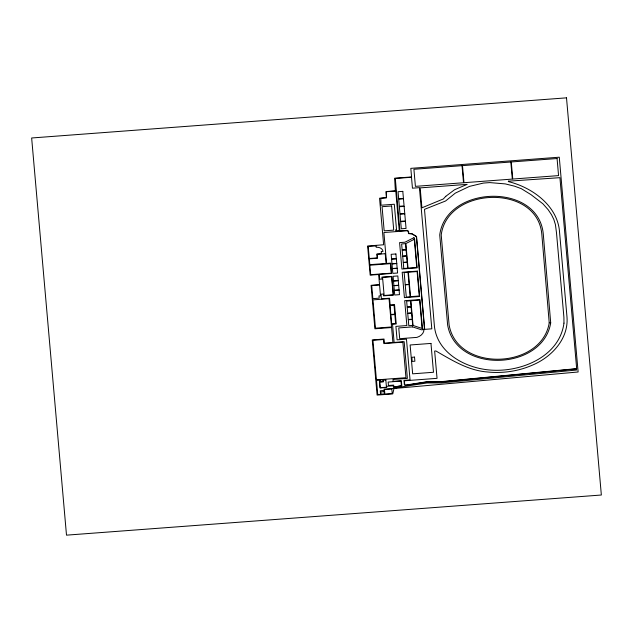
<?xml version="1.0" encoding="UTF-8"?>
<svg xmlns="http://www.w3.org/2000/svg" width="633" height="633" viewBox="0 0 633 633"><rect width="100%" height="100%" fill="white"/><g stroke="black" fill="none" stroke-linecap="round" stroke-linejoin="round"><path stroke-width="0.95" d="M393.489 280.894L398.244 280.538L397.841 275.948L393.085 276.305L393.9 285.578L398.655 285.214L398.26 280.72L393.504 281.076M508.402 181.173L508.37 181.608C532.393 187.4 558.108 206.113 559.596 232.691L567.002 317.125C568.695 338.979 551.462 357.17 532.448 365.114C518.324 371.31 502.523 373.573 487.212 371.959C468.278 370.503 451.922 360.217 435.908 350.975L434.649 351.07L437.047 378.344L404.384 380.797L404.724 384.635L405.405 385.125L427.164 381.699L441.945 381.572L576.671 368.635L559.92 177.675L508.402 181.173M549.222 322.877C541.603 369.395 457.358 372.568 449.106 324.911L441.217 234.97C447.436 186.521 537.314 183.475 541.816 234.226L549.222 322.877M550.702 322.901C542.869 370.78 456.171 374.071 447.634 325.046L439.729 234.978C446.13 185.137 538.517 181.956 543.288 234.099L550.702 322.901M563.971 323.131C559.422 356.925 520.579 372.639 489.997 370.028C465.5 368.105 437.276 353.072 434.42 326.288L424.498 209.341L445.585 200.985L455.285 193.144L469.464 186.387L483.383 183.072L489.784 182.597L505.276 183.902L514.502 186.165L521.299 188.658L531.008 194.655L542.916 203.802L548.202 209.76L551.509 214.729L553.851 219.501L555.434 224.644L556.51 232.96L563.908 317.291L563.971 323.131M393.963 388.512L392.784 393.9L377.102 395.079L372.267 339.921L384.033 339.035L384.389 343.157L392.903 342.516L391.59 327.53L374.886 328.788L371.073 285.325L379.539 284.692L378.645 274.5L370.178 275.133L367.623 245.984L383.63 244.781L379.547 198.224L386.359 197.615L386.019 191.577L395.364 190.873L394.636 178.213L411.561 176.947L410.809 168.354L559.271 157.206L578.119 371.99L393.963 388.512M445.79 196.309L443.298 198.984L421.91 207.822L420.162 187.882L467.162 184.361L454.565 189.734L445.79 196.309M413.444 237.921L404.978 242.202L399.589 242.605L401.908 269.017L417.123 267.878L414.488 237.842L413.444 237.921M414.283 239.298L405.864 243.563L408.024 268.115L416.759 267.458L414.283 239.298M397.983 387.475L393.821 388.377L384.041 389.113L384.16 390.45L380.259 390.743L380.575 394.343L377.751 394.557L376.493 380.172L379.302 379.958L380.006 387.958L386.755 387.451L386.652 386.296L393.299 385.798L393.417 387.198L401.805 385.782L401.362 380.726L393.164 381.343L392.998 379.476L407.383 378.392L404.163 341.67L394.114 342.429L392.523 324.223L396.218 323.946L394.533 304.71L390.157 305.035L389.556 298.214L381.414 298.823L381.003 294.203L383.361 294.029L383.527 295.856L393.449 295.113L391.803 276.399L381.881 277.143L382.047 279.05L379.689 279.224L379.27 274.382L391.55 273.464L390.64 263.138L386.597 263.439L383.883 232.525L407.011 230.792L408.293 231.528L408.475 233.617L411.901 233.894L416.372 236.536L424.49 329.081L422.512 329.231L419.901 299.551L404.685 300.691L406.869 325.56L395.91 326.383L397.089 339.85L406.465 339.146L410.042 379.895L403.989 380.346L404.376 384.761L405.286 385.41L427.18 381.96L441.969 381.826L576.457 368.904L576.56 370.036L441.122 382.91L426.951 382.965L397.983 387.475M401.377 385.726L393.829 387.016L393.663 385.109L388.464 385.497L388.164 382.055L400.966 381.09L401.377 385.726M566.503 97.846L31.65 137.986L66.497 535.154L601.35 495.014L566.503 97.846M462.019 165.664L413.911 169.28L415.406 186.355L463.522 182.739L462.019 165.664M510.823 162.008L462.486 165.632L463.989 182.708L512.319 179.084L510.823 162.008M557.072 158.535L511.274 161.969L512.77 179.044L558.567 175.61L557.072 158.535M411.49 177.264L395.301 178.474L399.906 230.903L406.979 230.372A2.326 1.733 -3.4 0 1 408.625 231.591L408.783 233.419L412.091 233.767L416.561 236.52L424.711 329.366L431.817 328.828L419.434 187.653L412.447 188.183L411.49 177.264M395.767 191.024L386.304 191.736L386.541 197.797A38.146 28.35 -3.4 0 0 380.852 198.406L380.971 205.234L394.296 204.237L396.535 229.763L395.617 229.834L395.696 230.752L399.233 230.483L395.767 191.024M402.802 191.356L398.046 191.712L398.663 198.778L403.427 198.422L402.802 191.356M403.458 198.833L398.703 199.189L399.32 206.255L404.076 205.899L403.458 198.833M391.613 205.978L382.055 206.698L384.176 230.831L393.726 230.119L391.613 205.978M404.123 206.382L399.368 206.738L399.985 213.812L404.74 213.448L404.123 206.382M404.78 213.867L400.016 214.223L400.642 221.289L405.397 220.933L404.78 213.867M405.436 221.368L400.681 221.724L401.298 228.79L406.054 228.434L405.436 221.368M376.081 245.897L368.216 246.49L369.276 258.509L377.133 257.916L376.793 254.039L381.43 253.691L381.24 251.523L383.005 251.396A6.251 4.645 -3.4 0 0 376.2 247.266L376.081 245.897M405.547 243.642L401.631 243.942L402.153 249.9L406.07 249.608L405.547 243.642M406.093 249.9L402.184 250.193L402.691 256.049L406.608 255.756L406.093 249.9M385.228 253.691L377.236 254.292L377.584 258.224L369.3 258.85L369.814 264.673L386.09 263.455L385.228 253.691M395.91 253.96L391.154 254.316L391.566 258.992L396.321 258.628L395.91 253.96M406.631 256.064L402.723 256.357L403.245 262.347L407.161 262.054L406.631 256.064M396.337 258.81L391.582 259.166L391.985 263.755L396.741 263.391L396.337 258.81M407.177 262.291L403.268 262.584L403.783 268.471L407.699 268.178L407.177 262.291M390.434 263.668L369.862 265.219L370.693 274.706L391.273 273.163L390.434 263.668M396.756 263.573L392.001 263.929L392.397 268.511L397.16 268.155L396.756 263.573M397.176 268.337L392.413 268.693L392.824 273.369L397.587 273.005L397.176 268.337M417.408 271.106L402.192 272.253L404.416 297.652L419.639 296.513L417.408 271.106M417.115 271.549L408.38 272.206L410.524 296.64L419.26 295.983L417.115 271.549M407.976 272.269L404.147 272.554L405.207 284.652L409.037 284.367L407.976 272.269M391.582 276.724L382.554 277.404L384.144 295.461L393.172 294.78L391.582 276.724M379.555 284.921L371.721 285.515L372.869 298.641L379.183 298.167L378.985 295.943L380.512 295.825L379.555 284.921M409.084 284.541L405.223 284.834L406.299 297.106L410.16 296.822L409.084 284.541M398.671 285.396L393.916 285.752L394.304 290.254L399.067 289.898L398.671 285.396M399.083 290.072L394.319 290.428L394.723 295.018L399.486 294.661L399.083 290.072M389.05 298.665L372.979 299.876L375.464 328.171L391.534 326.968L389.05 298.665M410.556 300.81L406.647 301.102L407.161 306.91L411.07 306.617L410.556 300.81M419.624 300.145L410.888 300.802L413.056 325.465L422.108 328.456L419.624 300.145M394.027 305.074L390.063 305.375L390.854 314.466L394.818 314.166L394.027 305.074M411.102 306.997L407.193 307.29L407.707 313.177L411.616 312.884L411.102 306.997M411.64 313.153L407.731 313.446L408.261 319.475L412.17 319.182L411.64 313.153M394.85 314.53L390.885 314.83L391.677 323.843L395.641 323.542L394.85 314.53M412.194 319.459L408.285 319.76L408.807 325.702L412.716 325.409L412.194 319.459M412.55 326.889L398.75 327.926L399.7 338.687L416.925 337.389A10.927 8.118 -3.4 0 0 423.983 329.611L421.499 329.801L412.55 326.889M383.479 339.517L372.956 340.309L376.429 379.911L405.951 377.695L402.865 342.168L383.843 343.6L383.479 339.517M430.962 343.418L410.121 344.985L412.653 373.834L433.494 372.267L430.962 343.418M414.52 357.099L411.854 357.297L412.218 361.419L414.884 361.221L414.52 357.099M382.933 379.729L380.362 379.927L380.52 381.754L383.092 381.564L382.933 379.729M385.821 379.958L383.337 380.148L383.479 381.802L379.784 382.079L380.275 387.689L386.462 387.222L385.821 379.958M391.819 389.05L384.476 389.604L384.864 394.082L392.207 393.528L391.819 389.05M384.16 391.629L380.86 391.874L381.066 394.161L384.358 393.916L384.16 391.629"/></g></svg>
